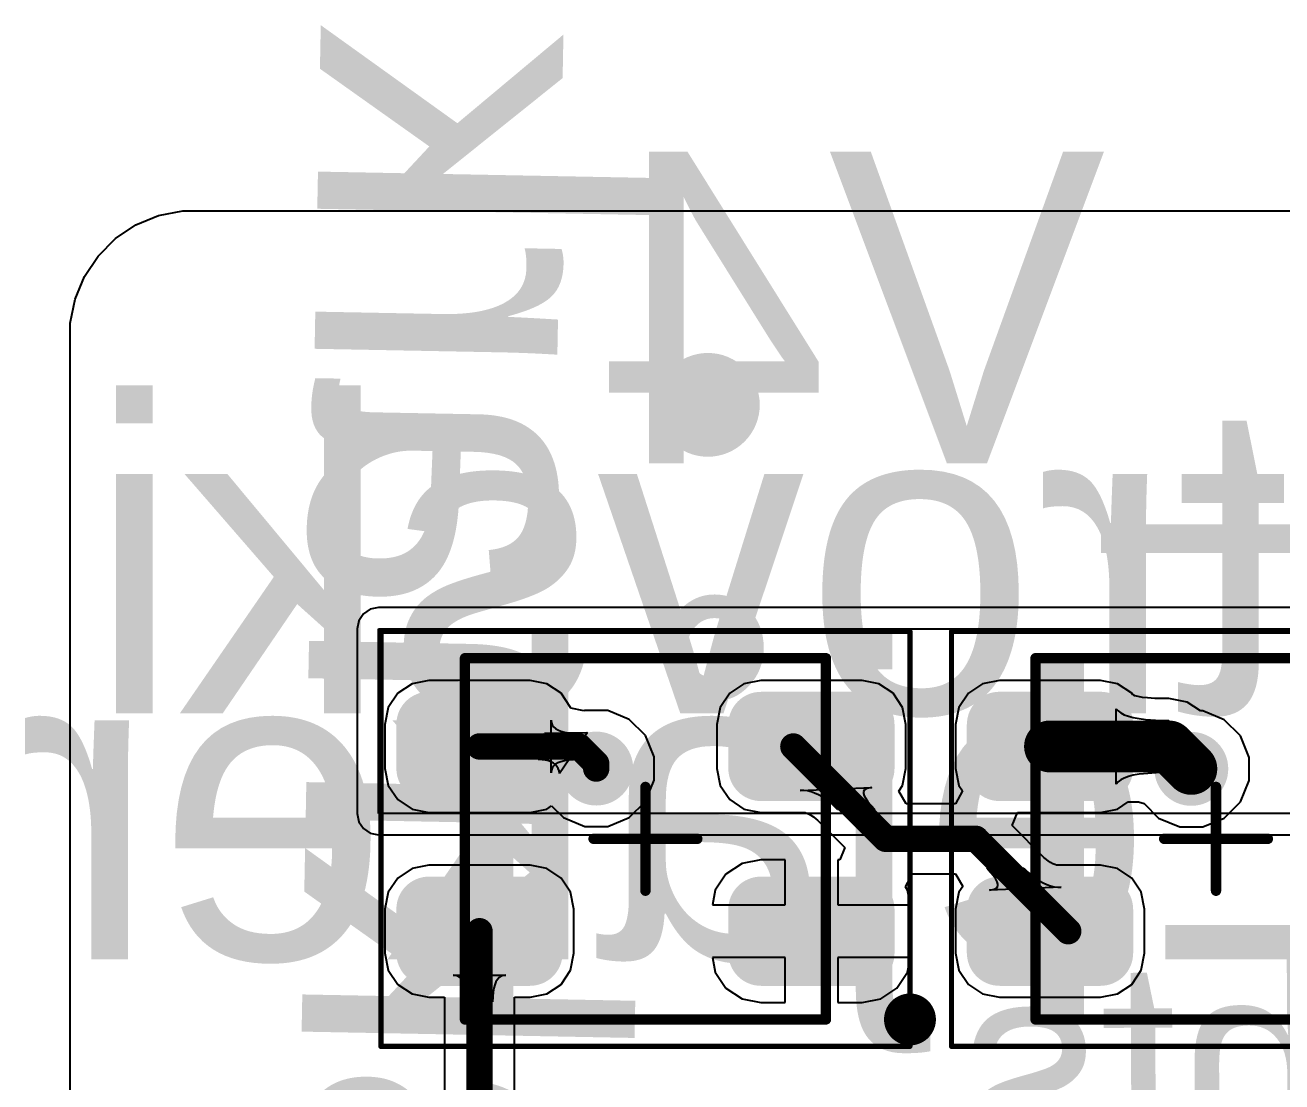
# Model space of a CAD drawing. Header units: millimetres. Extents: x 0 to 168, y 0 to 109.
# Drawn here: x 33.17 to 45.28, y 71.33 to 81.51 of the extents above; entities that cross this region are included whole.
import ezdxf

# ---------------------------------------------------------------- set-up
doc = ezdxf.new("R2010")
doc.units = ezdxf.units.MM
for name, color, linetype in [('BottomLayer', 5, 'Continuous'), ('BottomOverlay', 54, 'Continuous'), ('Mechanical13', 56, 'Continuous'), ('Mechanical15', 56, 'Continuous'), ('TopLayer', 1, 'Continuous'), ('TopOverlay', 2, 'Continuous'), ('TopPaste', 8, 'Continuous'), ('TopSolder', 216, 'Continuous'), ('ViaHoleLayer', 16, 'Continuous')]:
    doc.layers.add(name, color=color, linetype=linetype)
doc.styles.add('Comic Sans MS', font='comic.ttf', dxfattribs={"height": 0.2})

# ---------------------------------------------------------------- blocks, each defined once
blk = doc.blocks.new('WS2812B_M____45')
at = {"layer": 'Mechanical13'}
blk.add_hatch(color=56, dxfattribs=at).paths.add_polyline_path([(-1.74, -1.74), (-1.272, -1.74), (-1.272, 1.74), (-1.74, 1.74)])
at = {"layer": 'TopLayer'}
h = blk.add_hatch(color=1, dxfattribs=at)
edge = h.paths.add_edge_path()
edge.add_arc((-2.087, 0.678), 0.213, 180, 270)
edge.add_line((-2.087, 0.465), (-1.113, 0.465))
edge.add_arc((-1.113, 0.678), 0.213, 270, 360)
edge.add_line((-0.9, 0.678), (-0.9, 1.103))
edge.add_arc((-1.113, 1.103), 0.213, 0, 90)
edge.add_line((-1.113, 1.315), (-2.087, 1.315))
edge.add_arc((-2.087, 1.103), 0.213, 90, 180)
edge.add_line((-2.3, 1.103), (-2.3, 0.678))
h = blk.add_hatch(color=1, dxfattribs=at)
edge = h.paths.add_edge_path()
edge.add_arc((1.113, 0.678), 0.213, 180, 270)
edge.add_line((1.113, 0.465), (2.087, 0.465))
edge.add_arc((2.087, 0.678), 0.213, 270, 360)
edge.add_line((2.3, 0.678), (2.3, 1.102))
edge.add_arc((2.087, 1.102), 0.213, 0, 90)
edge.add_line((2.087, 1.315), (1.113, 1.315))
edge.add_arc((1.113, 1.102), 0.213, 90, 180)
edge.add_line((0.9, 1.102), (0.9, 0.678))
h = blk.add_hatch(color=1, dxfattribs=at)
edge = h.paths.add_edge_path()
edge.add_arc((-2.087, -1.102), 0.213, 180, 270)
edge.add_line((-2.087, -1.315), (-1.113, -1.315))
edge.add_arc((-1.113, -1.102), 0.213, 270, 360)
edge.add_line((-0.9, -1.102), (-0.9, -0.678))
edge.add_arc((-1.113, -0.678), 0.213, 0, 90)
edge.add_line((-1.113, -0.465), (-2.087, -0.465))
edge.add_arc((-2.087, -0.678), 0.213, 90, 180)
edge.add_line((-2.3, -0.678), (-2.3, -1.102))
h = blk.add_hatch(color=1, dxfattribs=at)
edge = h.paths.add_edge_path()
edge.add_arc((1.113, -1.102), 0.213, 180, 270)
edge.add_line((1.113, -1.315), (2.087, -1.315))
edge.add_arc((2.087, -1.102), 0.213, 270, 360)
edge.add_line((2.3, -1.102), (2.3, -0.678))
edge.add_arc((2.087, -0.678), 0.213, 0, 90)
edge.add_line((2.087, -0.465), (1.113, -0.465))
edge.add_arc((1.113, -0.678), 0.213, 90, 180)
edge.add_line((0.9, -0.678), (0.9, -1.102))
at = {"layer": 'TopPaste'}
h = blk.add_hatch(color=8, dxfattribs=at)
edge = h.paths.add_edge_path()
edge.add_arc((-2.087, 0.678), 0.213, 180, 270)
edge.add_line((-2.087, 0.465), (-1.113, 0.465))
edge.add_arc((-1.113, 0.678), 0.213, 270, 360)
edge.add_line((-0.9, 0.678), (-0.9, 1.103))
edge.add_arc((-1.113, 1.103), 0.213, 0, 90)
edge.add_line((-1.113, 1.315), (-2.087, 1.315))
edge.add_arc((-2.087, 1.103), 0.213, 90, 180)
edge.add_line((-2.3, 1.103), (-2.3, 0.678))
h = blk.add_hatch(color=8, dxfattribs=at)
edge = h.paths.add_edge_path()
edge.add_arc((1.113, 0.678), 0.213, 180, 270)
edge.add_line((1.113, 0.465), (2.087, 0.465))
edge.add_arc((2.087, 0.678), 0.213, 270, 360)
edge.add_line((2.3, 0.678), (2.3, 1.102))
edge.add_arc((2.087, 1.102), 0.213, 0, 90)
edge.add_line((2.087, 1.315), (1.113, 1.315))
edge.add_arc((1.113, 1.102), 0.213, 90, 180)
edge.add_line((0.9, 1.102), (0.9, 0.678))
h = blk.add_hatch(color=8, dxfattribs=at)
edge = h.paths.add_edge_path()
edge.add_arc((-2.087, -1.102), 0.213, 180, 270)
edge.add_line((-2.087, -1.315), (-1.113, -1.315))
edge.add_arc((-1.113, -1.102), 0.213, 270, 360)
edge.add_line((-0.9, -1.102), (-0.9, -0.678))
edge.add_arc((-1.113, -0.678), 0.213, 0, 90)
edge.add_line((-1.113, -0.465), (-2.087, -0.465))
edge.add_arc((-2.087, -0.678), 0.213, 90, 180)
edge.add_line((-2.3, -0.678), (-2.3, -1.102))
h = blk.add_hatch(color=8, dxfattribs=at)
edge = h.paths.add_edge_path()
edge.add_arc((1.113, -1.102), 0.213, 180, 270)
edge.add_line((1.113, -1.315), (2.087, -1.315))
edge.add_arc((2.087, -1.102), 0.213, 270, 360)
edge.add_line((2.3, -1.102), (2.3, -0.678))
edge.add_arc((2.087, -0.678), 0.213, 0, 90)
edge.add_line((2.087, -0.465), (1.113, -0.465))
edge.add_arc((1.113, -0.678), 0.213, 90, 180)
edge.add_line((0.9, -0.678), (0.9, -1.102))
at = {"layer": 'TopSolder'}
h = blk.add_hatch(color=216, dxfattribs=at)
edge = h.paths.add_edge_path()
edge.add_arc((-2.087, 0.678), 0.314, 180, 270)
edge.add_line((-2.087, 0.363), (-1.113, 0.363))
edge.add_arc((-1.113, 0.678), 0.314, 270, 360)
edge.add_line((-0.798, 0.678), (-0.798, 1.103))
edge.add_arc((-1.113, 1.103), 0.314, 0, 90)
edge.add_line((-1.113, 1.417), (-2.087, 1.417))
edge.add_arc((-2.087, 1.103), 0.314, 90, 180)
edge.add_line((-2.402, 1.103), (-2.402, 0.678))
h = blk.add_hatch(color=216, dxfattribs=at)
edge = h.paths.add_edge_path()
edge.add_arc((1.113, 0.678), 0.314, 180, 270)
edge.add_line((1.113, 0.363), (2.087, 0.363))
edge.add_arc((2.087, 0.678), 0.314, 270, 360)
edge.add_line((2.402, 0.678), (2.402, 1.102))
edge.add_arc((2.087, 1.102), 0.314, 0, 90)
edge.add_line((2.087, 1.417), (1.113, 1.417))
edge.add_arc((1.113, 1.102), 0.314, 90, 180)
edge.add_line((0.798, 1.102), (0.798, 0.678))
h = blk.add_hatch(color=216, dxfattribs=at)
edge = h.paths.add_edge_path()
edge.add_arc((-2.087, -1.102), 0.314, 180, 270)
edge.add_line((-2.087, -1.417), (-1.113, -1.417))
edge.add_arc((-1.113, -1.102), 0.314, 270, 360)
edge.add_line((-0.798, -1.102), (-0.798, -0.678))
edge.add_arc((-1.113, -0.678), 0.314, 0, 90)
edge.add_line((-1.113, -0.363), (-2.087, -0.363))
edge.add_arc((-2.087, -0.678), 0.314, 90, 180)
edge.add_line((-2.402, -0.678), (-2.402, -1.102))
h = blk.add_hatch(color=216, dxfattribs=at)
edge = h.paths.add_edge_path()
edge.add_arc((1.113, -1.102), 0.314, 180, 270)
edge.add_line((1.113, -1.417), (2.087, -1.417))
edge.add_arc((2.087, -1.102), 0.314, 270, 360)
edge.add_line((2.402, -1.102), (2.402, -0.678))
edge.add_arc((2.087, -0.678), 0.314, 0, 90)
edge.add_line((2.087, -0.363), (1.113, -0.363))
edge.add_arc((1.113, -0.678), 0.314, 90, 180)
edge.add_line((0.798, -0.678), (0.798, -1.102))
at = {"layer": 'Mechanical13', "const_width": 0.1}
for points in [[(-1.74, -1.74), (-1.74, 1.74)], [(-1.74, 1.74), (1.74, 1.74)], [(1.74, -1.74), (1.74, 1.74)], [(-1.74, -1.74), (1.74, -1.74)]]:
    blk.add_lwpolyline(points, dxfattribs=at)
at = {"layer": 'Mechanical13', "const_width": 0.05}
for points in [[(-1.765, 1.74, 1), (-1.715, 1.74, 1)], [(-1.765, 1.74, 1), (-1.715, 1.74, 1)], [(1.715, 1.74, 1), (1.765, 1.74, 1)], [(1.715, 1.74, 1), (1.765, 1.74, 1)], [(-1.765, -1.74, 1), (-1.715, -1.74, 1)], [(-1.765, -1.74, 1), (-1.715, -1.74, 1)], [(1.715, -1.74, 1), (1.765, -1.74, 1)], [(1.715, -1.74, 1), (1.765, -1.74, 1)]]:
    blk.add_lwpolyline(points, format="xyb", close=True, dxfattribs=at)
at = {"layer": 'Mechanical15'}
for points, const_width in [([(-2.55, -2), (-2.55, 2)], 0.05), ([(-2.55, 2), (2.55, 2)], 0.05), ([(2.55, -2), (2.55, 2)], 0.05), ([(0, -0.5), (0, 0.5)], 0.1), ([(-0.5, 0), (0.5, 0)], 0.1), ([(-2.55, -2), (2.55, -2)], 0.05)]:
    blk.add_lwpolyline(points, dxfattribs=dict(at, const_width=const_width))
for points, const_width in [([(-2.562, 2, 1), (-2.538, 2, 1)], 0.025), ([(-2.562, 2, 1), (-2.538, 2, 1)], 0.025), ([(2.538, 2, 1), (2.562, 2, 1)], 0.025), ([(2.538, 2, 1), (2.562, 2, 1)], 0.025), ([(-0.025, 0.5, 1), (0.025, 0.5, 1)], 0.05), ([(-0.525, 0, 1), (-0.475, 0, 1)], 0.05), ([(0.475, 0, 1), (0.525, 0, 1)], 0.05), ([(-0.025, -0.5, 1), (0.025, -0.5, 1)], 0.05), ([(-2.562, -2, 1), (-2.538, -2, 1)], 0.025), ([(-2.562, -2, 1), (-2.538, -2, 1)], 0.025), ([(2.538, -2, 1), (2.562, -2, 1)], 0.025), ([(2.538, -2, 1), (2.562, -2, 1)], 0.025)]:
    blk.add_lwpolyline(points, format="xyb", close=True, dxfattribs=dict(at, const_width=const_width))
at = {"layer": 'TopOverlay'}
for points, const_width in [([(2.675, -1.74, 1), (2.425, -1.74, 1)], 0.25), ([(2.362, -1.74, 1), (2.487, -1.74, 1)], 0.125), ([(2.613, -1.74, 1), (2.738, -1.74, 1)], 0.125)]:
    blk.add_lwpolyline(points, format="xyb", close=True, dxfattribs=dict(at, const_width=const_width))
blk = doc.blocks.new('WS2812B_M____49')
at = {"layer": 'Mechanical13'}
blk.add_hatch(color=56, dxfattribs=at).paths.add_polyline_path([(-1.74, -1.74), (-1.272, -1.74), (-1.272, 1.74), (-1.74, 1.74)])
at = {"layer": 'TopLayer'}
h = blk.add_hatch(color=1, dxfattribs=at)
edge = h.paths.add_edge_path()
edge.add_arc((-2.087, 0.678), 0.213, 180, 270)
edge.add_line((-2.087, 0.465), (-1.113, 0.465))
edge.add_arc((-1.113, 0.678), 0.213, 270, 360)
edge.add_line((-0.9, 0.678), (-0.9, 1.103))
edge.add_arc((-1.113, 1.103), 0.213, 0, 90)
edge.add_line((-1.113, 1.315), (-2.087, 1.315))
edge.add_arc((-2.087, 1.103), 0.213, 90, 180)
edge.add_line((-2.3, 1.103), (-2.3, 0.678))
h = blk.add_hatch(color=1, dxfattribs=at)
edge = h.paths.add_edge_path()
edge.add_arc((1.113, 0.678), 0.213, 180, 270)
edge.add_line((1.113, 0.465), (2.087, 0.465))
edge.add_arc((2.087, 0.678), 0.213, 270, 360)
edge.add_line((2.3, 0.678), (2.3, 1.102))
edge.add_arc((2.087, 1.102), 0.213, 0, 90)
edge.add_line((2.087, 1.315), (1.113, 1.315))
edge.add_arc((1.113, 1.102), 0.213, 90, 180)
edge.add_line((0.9, 1.102), (0.9, 0.678))
h = blk.add_hatch(color=1, dxfattribs=at)
edge = h.paths.add_edge_path()
edge.add_arc((-2.087, -1.102), 0.213, 180, 270)
edge.add_line((-2.087, -1.315), (-1.113, -1.315))
edge.add_arc((-1.113, -1.102), 0.213, 270, 360)
edge.add_line((-0.9, -1.102), (-0.9, -0.678))
edge.add_arc((-1.113, -0.678), 0.213, 0, 90)
edge.add_line((-1.113, -0.465), (-2.087, -0.465))
edge.add_arc((-2.087, -0.678), 0.213, 90, 180)
edge.add_line((-2.3, -0.678), (-2.3, -1.102))
h = blk.add_hatch(color=1, dxfattribs=at)
edge = h.paths.add_edge_path()
edge.add_arc((1.113, -1.102), 0.213, 180, 270)
edge.add_line((1.113, -1.315), (2.087, -1.315))
edge.add_arc((2.087, -1.102), 0.213, 270, 360)
edge.add_line((2.3, -1.102), (2.3, -0.678))
edge.add_arc((2.087, -0.678), 0.213, 0, 90)
edge.add_line((2.087, -0.465), (1.113, -0.465))
edge.add_arc((1.113, -0.678), 0.213, 90, 180)
edge.add_line((0.9, -0.678), (0.9, -1.102))
at = {"layer": 'TopPaste'}
h = blk.add_hatch(color=8, dxfattribs=at)
edge = h.paths.add_edge_path()
edge.add_arc((-2.087, 0.678), 0.213, 180, 270)
edge.add_line((-2.087, 0.465), (-1.113, 0.465))
edge.add_arc((-1.113, 0.678), 0.213, 270, 360)
edge.add_line((-0.9, 0.678), (-0.9, 1.103))
edge.add_arc((-1.113, 1.103), 0.213, 0, 90)
edge.add_line((-1.113, 1.315), (-2.087, 1.315))
edge.add_arc((-2.087, 1.103), 0.213, 90, 180)
edge.add_line((-2.3, 1.103), (-2.3, 0.678))
h = blk.add_hatch(color=8, dxfattribs=at)
edge = h.paths.add_edge_path()
edge.add_arc((1.113, 0.678), 0.213, 180, 270)
edge.add_line((1.113, 0.465), (2.087, 0.465))
edge.add_arc((2.087, 0.678), 0.213, 270, 360)
edge.add_line((2.3, 0.678), (2.3, 1.102))
edge.add_arc((2.087, 1.102), 0.213, 0, 90)
edge.add_line((2.087, 1.315), (1.113, 1.315))
edge.add_arc((1.113, 1.102), 0.213, 90, 180)
edge.add_line((0.9, 1.102), (0.9, 0.678))
h = blk.add_hatch(color=8, dxfattribs=at)
edge = h.paths.add_edge_path()
edge.add_arc((-2.087, -1.102), 0.213, 180, 270)
edge.add_line((-2.087, -1.315), (-1.113, -1.315))
edge.add_arc((-1.113, -1.102), 0.213, 270, 360)
edge.add_line((-0.9, -1.102), (-0.9, -0.678))
edge.add_arc((-1.113, -0.678), 0.213, 0, 90)
edge.add_line((-1.113, -0.465), (-2.087, -0.465))
edge.add_arc((-2.087, -0.678), 0.213, 90, 180)
edge.add_line((-2.3, -0.678), (-2.3, -1.102))
h = blk.add_hatch(color=8, dxfattribs=at)
edge = h.paths.add_edge_path()
edge.add_arc((1.113, -1.102), 0.213, 180, 270)
edge.add_line((1.113, -1.315), (2.087, -1.315))
edge.add_arc((2.087, -1.102), 0.213, 270, 360)
edge.add_line((2.3, -1.102), (2.3, -0.678))
edge.add_arc((2.087, -0.678), 0.213, 0, 90)
edge.add_line((2.087, -0.465), (1.113, -0.465))
edge.add_arc((1.113, -0.678), 0.213, 90, 180)
edge.add_line((0.9, -0.678), (0.9, -1.102))
at = {"layer": 'TopSolder'}
h = blk.add_hatch(color=216, dxfattribs=at)
edge = h.paths.add_edge_path()
edge.add_arc((-2.087, 0.678), 0.314, 180, 270)
edge.add_line((-2.087, 0.363), (-1.113, 0.363))
edge.add_arc((-1.113, 0.678), 0.314, 270, 360)
edge.add_line((-0.798, 0.678), (-0.798, 1.103))
edge.add_arc((-1.113, 1.103), 0.314, 0, 90)
edge.add_line((-1.113, 1.417), (-2.087, 1.417))
edge.add_arc((-2.087, 1.103), 0.314, 90, 180)
edge.add_line((-2.402, 1.103), (-2.402, 0.678))
h = blk.add_hatch(color=216, dxfattribs=at)
edge = h.paths.add_edge_path()
edge.add_arc((1.113, 0.678), 0.314, 180, 270)
edge.add_line((1.113, 0.363), (2.087, 0.363))
edge.add_arc((2.087, 0.678), 0.314, 270, 360)
edge.add_line((2.402, 0.678), (2.402, 1.102))
edge.add_arc((2.087, 1.102), 0.314, 0, 90)
edge.add_line((2.087, 1.417), (1.113, 1.417))
edge.add_arc((1.113, 1.102), 0.314, 90, 180)
edge.add_line((0.798, 1.102), (0.798, 0.678))
h = blk.add_hatch(color=216, dxfattribs=at)
edge = h.paths.add_edge_path()
edge.add_arc((-2.087, -1.102), 0.314, 180, 270)
edge.add_line((-2.087, -1.417), (-1.113, -1.417))
edge.add_arc((-1.113, -1.102), 0.314, 270, 360)
edge.add_line((-0.798, -1.102), (-0.798, -0.678))
edge.add_arc((-1.113, -0.678), 0.314, 0, 90)
edge.add_line((-1.113, -0.363), (-2.087, -0.363))
edge.add_arc((-2.087, -0.678), 0.314, 90, 180)
edge.add_line((-2.402, -0.678), (-2.402, -1.102))
h = blk.add_hatch(color=216, dxfattribs=at)
edge = h.paths.add_edge_path()
edge.add_arc((1.113, -1.102), 0.314, 180, 270)
edge.add_line((1.113, -1.417), (2.087, -1.417))
edge.add_arc((2.087, -1.102), 0.314, 270, 360)
edge.add_line((2.402, -1.102), (2.402, -0.678))
edge.add_arc((2.087, -0.678), 0.314, 0, 90)
edge.add_line((2.087, -0.363), (1.113, -0.363))
edge.add_arc((1.113, -0.678), 0.314, 90, 180)
edge.add_line((0.798, -0.678), (0.798, -1.102))
at = {"layer": 'Mechanical13', "const_width": 0.1}
for points in [[(-1.74, -1.74), (-1.74, 1.74)], [(-1.74, 1.74), (1.74, 1.74)], [(1.74, -1.74), (1.74, 1.74)], [(-1.74, -1.74), (1.74, -1.74)]]:
    blk.add_lwpolyline(points, dxfattribs=at)
at = {"layer": 'Mechanical13', "const_width": 0.05}
for points in [[(-1.765, 1.74, 1), (-1.715, 1.74, 1)], [(-1.765, 1.74, 1), (-1.715, 1.74, 1)], [(1.715, 1.74, 1), (1.765, 1.74, 1)], [(1.715, 1.74, 1), (1.765, 1.74, 1)], [(-1.765, -1.74, 1), (-1.715, -1.74, 1)], [(-1.765, -1.74, 1), (-1.715, -1.74, 1)], [(1.715, -1.74, 1), (1.765, -1.74, 1)], [(1.715, -1.74, 1), (1.765, -1.74, 1)]]:
    blk.add_lwpolyline(points, format="xyb", close=True, dxfattribs=at)
at = {"layer": 'Mechanical15'}
for points, const_width in [([(-2.55, -2), (-2.55, 2)], 0.05), ([(-2.55, 2), (2.55, 2)], 0.05), ([(2.55, -2), (2.55, 2)], 0.05), ([(0, -0.5), (0, 0.5)], 0.1), ([(-0.5, 0), (0.5, 0)], 0.1), ([(-2.55, -2), (2.55, -2)], 0.05)]:
    blk.add_lwpolyline(points, dxfattribs=dict(at, const_width=const_width))
for points, const_width in [([(-2.562, 2, 1), (-2.538, 2, 1)], 0.025), ([(-2.562, 2, 1), (-2.538, 2, 1)], 0.025), ([(2.538, 2, 1), (2.562, 2, 1)], 0.025), ([(2.538, 2, 1), (2.562, 2, 1)], 0.025), ([(-0.025, 0.5, 1), (0.025, 0.5, 1)], 0.05), ([(-0.525, 0, 1), (-0.475, 0, 1)], 0.05), ([(0.475, 0, 1), (0.525, 0, 1)], 0.05), ([(-0.025, -0.5, 1), (0.025, -0.5, 1)], 0.05), ([(-2.562, -2, 1), (-2.538, -2, 1)], 0.025), ([(-2.562, -2, 1), (-2.538, -2, 1)], 0.025), ([(2.538, -2, 1), (2.562, -2, 1)], 0.025), ([(2.538, -2, 1), (2.562, -2, 1)], 0.025)]:
    blk.add_lwpolyline(points, format="xyb", close=True, dxfattribs=dict(at, const_width=const_width))
at = {"layer": 'TopOverlay'}
for points, const_width in [([(2.675, -1.74, 1), (2.425, -1.74, 1)], 0.25), ([(2.362, -1.74, 1), (2.487, -1.74, 1)], 0.125), ([(2.613, -1.74, 1), (2.738, -1.74, 1)], 0.125)]:
    blk.add_lwpolyline(points, format="xyb", close=True, dxfattribs=dict(at, const_width=const_width))

msp = doc.modelspace()

# ---------------------------------------------------------------- hatches: boundary and pattern name
at = {"layer": 'BottomLayer'}
h = msp.add_hatch(color=5, dxfattribs=at)
edge = h.paths.add_edge_path()
edge.add_arc((39.751, 77.851), 0.5, 0, 360)
h = msp.add_hatch(color=5, dxfattribs=at)
edge = h.paths.add_edge_path()
edge.add_arc((38.675, 74.347), 0.356, 0, 360)
h = msp.add_hatch(color=5, dxfattribs=at)
edge = h.paths.add_edge_path()
edge.add_arc((44.411, 74.344), 0.356, 0, 360)
at = {"layer": 'TopLayer'}
h = msp.add_hatch(color=1, dxfattribs=at)
edge = h.paths.add_edge_path()
edge.add_arc((39.751, 77.851), 0.5, 0, 360)
h = msp.add_hatch(color=1, dxfattribs=at)
edge = h.paths.add_edge_path()
edge.add_arc((38.675, 74.347), 0.356, 0, 360)
h = msp.add_hatch(color=1, dxfattribs=at)
edge = h.paths.add_edge_path()
edge.add_arc((44.411, 74.344), 0.356, 0, 360)
at = {"layer": 'ViaHoleLayer'}
h = msp.add_hatch(color=16, dxfattribs=at)
edge = h.paths.add_edge_path()
edge.add_arc((39.751, 77.851), 0.25, 0, 360)
h = msp.add_hatch(color=16, dxfattribs=at)
edge = h.paths.add_edge_path()
edge.add_arc((38.675, 74.347), 0.2, 0, 360)
h = msp.add_hatch(color=16, dxfattribs=at)
edge = h.paths.add_edge_path()
edge.add_arc((44.411, 74.344), 0.2, 0, 360)

# ---------------------------------------------------------------- linework, layer by layer
at = {"layer": 'BottomLayer'}
for p, q in [((34.456, 79.675), (34.689, 79.721)), ((34.689, 79.721), (34.807, 79.721)), ((34.807, 79.721), (34.807, 79.721)), ((34.807, 79.721), (34.807, 79.721)), ((34.807, 79.721), (102.807, 79.721)), ((34.238, 79.584), (34.456, 79.675)), ((34.041, 79.453), (34.238, 79.584)), ((33.873, 79.285), (34.041, 79.453)), ((33.742, 79.088), (33.873, 79.285)), ((33.651, 78.87), (33.742, 79.088)), ((33.605, 78.637), (33.651, 78.87)), ((33.605, 78.519), (33.605, 78.637)), ((33.605, 65.425), (33.605, 78.519)), ((33.605, 78.519), (33.605, 78.519)), ((33.605, 78.519), (33.605, 78.519)), ((36.43, 75.838), (36.385, 75.771)), ((36.497, 75.883), (36.43, 75.838)), ((36.576, 75.899), (36.497, 75.883)), ((73.025, 75.899), (36.576, 75.899)), ((36.385, 75.771), (36.369, 75.692)), ((36.369, 75.692), (36.369, 73.914)), ((36.576, 73.914), (36.576, 75.692)), ((36.576, 75.692), (73.025, 75.692)), ((36.369, 73.914), (36.385, 73.835)), ((73.025, 73.914), (36.576, 73.914)), ((36.385, 73.835), (36.43, 73.768)), ((36.43, 73.768), (36.497, 73.723)), ((36.497, 73.723), (36.576, 73.707)), ((36.576, 73.707), (71.687, 73.707))]:
    msp.add_line(p, q, dxfattribs=at)
at = {"layer": 'TopLayer'}
for p, q in [((34.456, 79.675), (34.689, 79.721)), ((34.689, 79.721), (34.807, 79.721)), ((34.807, 79.721), (34.807, 79.721)), ((34.807, 79.721), (34.807, 79.721)), ((34.807, 79.721), (86.308, 79.721)), ((34.238, 79.584), (34.456, 79.675)), ((34.041, 79.453), (34.238, 79.584)), ((33.873, 79.285), (34.041, 79.453)), ((33.742, 79.088), (33.873, 79.285)), ((33.651, 78.87), (33.742, 79.088)), ((33.605, 78.637), (33.651, 78.87)), ((33.605, 78.519), (33.605, 78.637)), ((33.605, 65.425), (33.605, 78.519)), ((33.605, 78.519), (33.605, 78.519)), ((33.605, 78.519), (33.605, 78.519)), ((36.899, 75.164), (36.762, 75.072)), ((37.062, 75.196), (36.899, 75.164)), ((38.037, 75.196), (37.062, 75.196)), ((38.199, 75.164), (38.037, 75.196)), ((38.336, 75.072), (38.199, 75.164)), ((40.099, 75.164), (39.962, 75.072)), ((40.262, 75.196), (40.099, 75.164)), ((41.237, 75.196), (40.262, 75.196)), ((41.399, 75.164), (41.237, 75.196)), ((41.536, 75.072), (41.399, 75.164)), ((42.399, 75.164), (42.262, 75.072)), ((42.562, 75.196), (42.399, 75.164)), ((43.537, 75.196), (42.562, 75.196)), ((43.699, 75.164), (43.537, 75.196)), ((43.836, 75.072), (43.699, 75.164)), ((36.762, 75.072), (36.67, 74.935)), ((38.428, 74.935), (38.336, 75.072)), ((39.962, 75.072), (39.87, 74.935)), ((41.628, 74.935), (41.536, 75.072)), ((42.262, 75.072), (42.17, 74.935)), ((43.847, 75.057), (43.836, 75.072)), ((43.849, 75.056), (43.847, 75.057)), ((43.868, 75.049), (43.849, 75.056)), ((43.898, 75.041), (43.868, 75.049)), ((43.939, 75.033), (43.898, 75.041)), ((43.988, 75.027), (43.939, 75.033)), ((44.059, 75.022), (43.988, 75.027)), ((44.195, 75.022), (44.059, 75.022)), ((44.372, 74.987), (44.195, 75.022)), ((44.195, 75.022), (44.195, 75.022)), ((36.67, 74.935), (36.638, 74.773)), ((38.429, 74.929), (38.428, 74.935)), ((38.556, 74.903), (38.429, 74.929)), ((38.564, 74.906), (38.556, 74.903)), ((38.786, 74.906), (38.564, 74.906)), ((38.991, 74.821), (38.786, 74.906)), ((39.87, 74.935), (39.838, 74.772)), ((41.66, 74.772), (41.628, 74.935)), ((42.17, 74.935), (42.138, 74.773)), ((43.688, 74.197), (43.688, 74.924)), ((43.688, 74.924), (43.706, 74.902)), ((43.706, 74.902), (43.732, 74.883)), ((43.732, 74.883), (43.765, 74.866)), ((44.498, 74.903), (44.372, 74.987)), ((44.522, 74.903), (44.498, 74.903)), ((44.728, 74.818), (44.522, 74.903)), ((36.638, 74.773), (36.638, 74.348)), ((38.239, 74.307), (38.239, 74.813)), ((38.239, 74.813), (38.242, 74.789)), ((38.242, 74.789), (38.249, 74.768)), ((38.249, 74.768), (38.263, 74.749)), ((38.263, 74.749), (38.281, 74.733)), ((39.149, 74.664), (38.991, 74.821)), ((39.838, 74.772), (39.838, 74.347)), ((41.66, 74.347), (41.66, 74.772)), ((42.138, 74.773), (42.138, 74.348)), ((43.765, 74.866), (43.805, 74.851)), ((43.805, 74.851), (43.852, 74.838)), ((43.852, 74.838), (43.907, 74.828)), ((43.907, 74.828), (43.968, 74.82)), ((43.968, 74.82), (44.113, 74.811)), ((44.113, 74.811), (44.195, 74.81)), ((44.195, 74.81), (44.195, 74.31)), ((44.885, 74.661), (44.728, 74.818)), ((38.116, 74.433), (38.176, 74.687)), ((38.176, 74.687), (38.589, 74.693)), ((38.281, 74.733), (38.305, 74.719)), ((38.305, 74.719), (38.334, 74.707)), ((38.589, 74.693), (38.322, 74.3)), ((38.334, 74.707), (38.369, 74.698)), ((38.369, 74.698), (38.409, 74.692)), ((38.409, 74.692), (38.454, 74.688)), ((38.454, 74.688), (38.504, 74.687)), ((38.504, 74.687), (38.504, 74.433)), ((39.234, 74.459), (39.149, 74.664)), ((44.97, 74.455), (44.885, 74.661)), ((38.152, 74.432), (38.116, 74.433)), ((38.185, 74.428), (38.152, 74.432)), ((38.214, 74.421), (38.185, 74.428)), ((38.24, 74.412), (38.214, 74.421)), ((38.262, 74.4), (38.24, 74.412)), ((38.281, 74.385), (38.262, 74.4)), ((38.281, 74.388), (38.263, 74.371)), ((38.305, 74.401), (38.281, 74.388)), ((38.296, 74.368), (38.281, 74.385)), ((38.334, 74.413), (38.305, 74.401)), ((38.369, 74.422), (38.334, 74.413)), ((38.409, 74.428), (38.369, 74.422)), ((38.454, 74.432), (38.409, 74.428)), ((38.504, 74.433), (38.454, 74.432)), ((39.234, 74.236), (39.234, 74.459)), ((44.97, 74.233), (44.97, 74.455)), ((36.638, 74.348), (36.67, 74.185)), ((38.242, 74.331), (38.239, 74.307)), ((38.249, 74.352), (38.242, 74.331)), ((38.263, 74.371), (38.249, 74.352)), ((38.308, 74.348), (38.296, 74.368)), ((38.317, 74.325), (38.308, 74.348)), ((38.322, 74.3), (38.317, 74.325)), ((39.838, 74.347), (39.87, 74.185)), ((41.628, 74.185), (41.66, 74.347)), ((42.138, 74.348), (42.17, 74.185)), ((43.805, 74.269), (43.765, 74.254)), ((43.852, 74.282), (43.805, 74.269)), ((43.907, 74.292), (43.852, 74.282)), ((44.113, 74.309), (43.907, 74.292)), ((44.195, 74.31), (44.113, 74.309)), ((36.67, 74.185), (36.762, 74.048)), ((39.149, 74.031), (39.234, 74.236)), ((39.87, 74.185), (39.962, 74.048)), ((40.641, 74.137), (41.331, 74.163)), ((41.261, 74.141), (41.252, 74.126)), ((41.277, 74.152), (41.261, 74.141)), ((41.3, 74.159), (41.277, 74.152)), ((41.331, 74.163), (41.3, 74.159)), ((41.59, 74.128), (41.628, 74.185)), ((42.17, 74.185), (42.205, 74.134)), ((43.706, 74.218), (43.688, 74.197)), ((43.732, 74.237), (43.706, 74.218)), ((43.765, 74.254), (43.732, 74.237)), ((44.885, 74.028), (44.97, 74.233)), ((36.762, 74.048), (36.899, 73.956)), ((38.991, 73.874), (39.149, 74.031)), ((39.962, 74.048), (40.099, 73.956)), ((40.675, 74.136), (40.641, 74.137)), ((40.71, 74.132), (40.675, 74.136)), ((40.745, 74.123), (40.71, 74.132)), ((40.78, 74.111), (40.745, 74.123)), ((40.816, 74.094), (40.78, 74.111)), ((40.852, 74.074), (40.816, 74.094)), ((40.888, 74.05), (40.852, 74.074)), ((40.925, 74.022), (40.888, 74.05)), ((40.962, 73.99), (40.925, 74.022)), ((41.252, 74.126), (41.251, 74.107)), ((41.251, 74.107), (41.258, 74.085)), ((41.258, 74.085), (41.272, 74.058)), ((41.272, 74.058), (41.294, 74.027)), ((41.294, 74.027), (41.323, 73.993)), ((41.661, 74.007), (41.59, 74.128)), ((42.205, 74.134), (42.137, 74.007)), ((43.699, 73.956), (43.801, 74.025)), ((43.801, 74.025), (43.902, 74.027)), ((43.902, 74.027), (43.956, 74.01)), ((44.728, 73.87), (44.885, 74.028)), ((36.899, 73.956), (37.062, 73.924)), ((37.062, 73.924), (38.037, 73.924)), ((38.037, 73.924), (38.199, 73.956)), ((38.199, 73.956), (38.245, 73.987)), ((38.245, 73.987), (38.358, 73.874)), ((40.099, 73.956), (40.262, 73.924)), ((40.262, 73.924), (40.688, 73.924)), ((40.688, 73.924), (40.703, 73.918)), ((40.703, 73.918), (40.722, 73.91)), ((40.722, 73.91), (40.744, 73.897)), ((41, 73.954), (40.962, 73.99)), ((41.359, 73.954), (41, 73.954)), ((41.323, 73.993), (41.359, 73.954)), ((42.137, 74.007), (41.661, 74.007)), ((42.683, 73.797), (42.736, 73.924)), ((42.736, 73.924), (43.537, 73.924)), ((43.537, 73.924), (43.699, 73.956)), ((43.956, 74.01), (44.095, 73.87)), ((38.358, 73.874), (38.564, 73.789)), ((38.564, 73.789), (38.786, 73.789)), ((38.786, 73.789), (38.991, 73.874)), ((40.744, 73.897), (40.768, 73.881)), ((40.768, 73.881), (40.795, 73.861)), ((40.795, 73.861), (40.809, 73.849)), ((40.809, 73.849), (41.072, 73.585)), ((42.989, 73.491), (42.683, 73.797)), ((44.095, 73.87), (44.3, 73.785)), ((44.3, 73.785), (44.522, 73.785)), ((44.522, 73.785), (44.728, 73.87)), ((41.072, 73.585), (41.024, 73.468)), ((37.062, 73.416), (36.899, 73.384)), ((38.037, 73.416), (37.062, 73.416)), ((38.199, 73.384), (38.037, 73.416)), ((40.08, 73.432), (39.925, 73.329)), ((40.262, 73.468), (40.08, 73.432)), ((40.495, 73.468), (40.262, 73.468)), ((40.495, 73.034), (40.495, 73.468)), ((41.024, 73.468), (41.003, 73.468)), ((41.003, 73.468), (41.003, 73.034)), ((43.003, 73.479), (42.989, 73.491)), ((43.03, 73.459), (43.003, 73.479)), ((43.054, 73.443), (43.03, 73.459)), ((43.076, 73.43), (43.054, 73.443)), ((43.095, 73.422), (43.076, 73.43)), ((43.11, 73.416), (43.095, 73.422)), ((43.537, 73.416), (43.11, 73.416)), ((43.699, 73.384), (43.537, 73.416)), ((36.762, 73.292), (36.67, 73.155)), ((36.899, 73.384), (36.762, 73.292)), ((38.336, 73.292), (38.199, 73.384)), ((38.428, 73.155), (38.336, 73.292)), ((39.925, 73.329), (39.822, 73.174)), ((41.655, 73.206), (41.723, 73.333)), ((41.723, 73.333), (42.137, 73.333)), ((42.137, 73.333), (42.208, 73.212)), ((42.439, 73.386), (42.798, 73.386)), ((42.475, 73.347), (42.439, 73.386)), ((42.504, 73.313), (42.475, 73.347)), ((42.526, 73.282), (42.504, 73.313)), ((42.798, 73.386), (42.836, 73.35)), ((42.836, 73.35), (42.873, 73.318)), ((42.873, 73.318), (42.91, 73.29)), ((43.836, 73.292), (43.699, 73.384)), ((43.928, 73.155), (43.836, 73.292)), ((39.822, 73.174), (39.794, 73.034)), ((41.676, 73.174), (41.655, 73.206)), ((41.704, 73.034), (41.676, 73.174)), ((42.208, 73.212), (42.17, 73.155)), ((43.157, 73.203), (42.467, 73.177)), ((42.467, 73.177), (42.498, 73.181)), ((42.498, 73.181), (42.521, 73.188)), ((42.521, 73.188), (42.537, 73.199)), ((42.54, 73.255), (42.526, 73.282)), ((42.537, 73.199), (42.546, 73.214)), ((42.547, 73.233), (42.54, 73.255)), ((42.546, 73.214), (42.547, 73.233)), ((42.91, 73.29), (42.946, 73.266)), ((42.946, 73.266), (42.982, 73.245)), ((42.982, 73.245), (43.018, 73.229)), ((43.018, 73.229), (43.053, 73.217)), ((43.053, 73.217), (43.088, 73.208)), ((43.088, 73.208), (43.123, 73.204)), ((43.123, 73.204), (43.157, 73.203)), ((36.67, 73.155), (36.638, 72.992)), ((38.46, 72.992), (38.428, 73.155)), ((42.17, 73.155), (42.138, 72.992)), ((43.96, 72.992), (43.928, 73.155)), ((36.638, 72.992), (36.638, 72.567)), ((38.46, 72.567), (38.46, 72.992)), ((39.794, 73.034), (40.495, 73.034)), ((41.003, 73.034), (41.704, 73.034)), ((42.138, 72.992), (42.138, 72.567)), ((43.96, 72.567), (43.96, 72.992)), ((36.638, 72.567), (36.67, 72.405)), ((38.428, 72.405), (38.46, 72.567)), ((42.138, 72.567), (42.17, 72.405)), ((43.928, 72.405), (43.96, 72.567)), ((40.495, 72.526), (39.794, 72.526)), ((39.794, 72.526), (39.822, 72.385)), ((40.495, 72.092), (40.495, 72.526)), ((41.704, 72.526), (41.003, 72.526)), ((41.003, 72.526), (41.003, 72.092)), ((41.676, 72.385), (41.704, 72.526)), ((36.67, 72.405), (36.762, 72.268)), ((37.319, 72.354), (37.295, 72.357)), ((37.295, 72.357), (37.803, 72.357)), ((37.341, 72.347), (37.319, 72.354)), ((37.36, 72.334), (37.341, 72.347)), ((37.376, 72.316), (37.36, 72.334)), ((37.738, 72.334), (37.722, 72.316)), ((37.757, 72.347), (37.738, 72.334)), ((37.779, 72.354), (37.757, 72.347)), ((37.803, 72.357), (37.779, 72.354)), ((38.336, 72.268), (38.428, 72.405)), ((39.822, 72.385), (39.925, 72.231)), ((41.573, 72.231), (41.676, 72.385)), ((42.17, 72.405), (42.262, 72.268)), ((43.836, 72.268), (43.928, 72.405)), ((36.762, 72.268), (36.899, 72.176)), ((37.39, 72.293), (37.376, 72.316)), ((37.402, 72.264), (37.39, 72.293)), ((37.411, 72.231), (37.402, 72.264)), ((37.417, 72.192), (37.411, 72.231)), ((37.687, 72.231), (37.681, 72.192)), ((37.696, 72.264), (37.687, 72.231)), ((37.708, 72.293), (37.696, 72.264)), ((37.722, 72.316), (37.708, 72.293)), ((38.199, 72.176), (38.336, 72.268)), ((39.925, 72.231), (40.08, 72.128)), ((41.419, 72.128), (41.573, 72.231)), ((42.262, 72.268), (42.399, 72.176)), ((43.699, 72.176), (43.836, 72.268)), ((36.899, 72.176), (37.062, 72.144)), ((37.062, 72.144), (37.212, 72.144)), ((37.212, 72.144), (37.212, 70.599)), ((37.421, 72.149), (37.417, 72.192)), ((37.422, 72.1), (37.421, 72.149)), ((37.676, 72.1), (37.422, 72.1)), ((37.677, 72.149), (37.676, 72.1)), ((37.681, 72.192), (37.677, 72.149)), ((37.886, 70.739), (37.886, 72.144)), ((37.886, 72.144), (38.037, 72.144)), ((38.037, 72.144), (38.199, 72.176)), ((40.08, 72.128), (40.262, 72.092)), ((40.262, 72.092), (40.495, 72.092)), ((41.003, 72.092), (41.237, 72.092)), ((41.237, 72.092), (41.419, 72.128)), ((42.399, 72.176), (42.562, 72.144)), ((42.562, 72.144), (43.537, 72.144)), ((43.537, 72.144), (43.699, 72.176))]:
    msp.add_line(p, q, dxfattribs=at)
for points, const_width in [([(43.049, 74.56), (44.195, 74.56)], 0.5), ([(44.195, 74.56), (44.411, 74.344)], 0.5), ([(37.549, 74.56), (38.509, 74.56)], 0.254), ([(38.509, 74.56), (38.675, 74.394)], 0.254), ([(40.574, 74.56), (41.464, 73.67)], 0.254), ([(38.675, 74.347), (38.675, 74.394)], 0.254), ([(41.464, 73.67), (42.334, 73.67)], 0.254), ([(42.334, 73.67), (43.224, 72.78)], 0.254), ([(37.549, 70.599), (37.549, 72.78)], 0.254)]:
    msp.add_lwpolyline(points, dxfattribs=dict(at, const_width=const_width))
for points, const_width in [([(42.924, 74.56, 1), (43.174, 74.56, 1)], 0.25), ([(44.07, 74.56, 1), (44.32, 74.56, 1)], 0.25), ([(44.07, 74.56, 1), (44.32, 74.56, 1)], 0.25), ([(37.486, 74.56, 1), (37.613, 74.56, 1)], 0.127), ([(38.445, 74.56, 1), (38.572, 74.56, 1)], 0.127), ([(38.445, 74.56, 1), (38.572, 74.56, 1)], 0.127), ([(40.511, 74.56, 1), (40.638, 74.56, 1)], 0.127), ([(38.611, 74.394, 1), (38.738, 74.394, 1)], 0.127), ([(38.611, 74.394, 1), (38.738, 74.394, 1)], 0.127), ([(44.286, 74.344, 1), (44.536, 74.344, 1)], 0.25), ([(38.611, 74.347, 1), (38.738, 74.347, 1)], 0.127), ([(41.401, 73.67, 1), (41.528, 73.67, 1)], 0.127), ([(41.401, 73.67, 1), (41.528, 73.67, 1)], 0.127), ([(42.271, 73.67, 1), (42.398, 73.67, 1)], 0.127), ([(42.271, 73.67, 1), (42.398, 73.67, 1)], 0.127), ([(37.486, 72.78, 1), (37.613, 72.78, 1)], 0.127), ([(43.161, 72.78, 1), (43.288, 72.78, 1)], 0.127)]:
    msp.add_lwpolyline(points, format="xyb", close=True, dxfattribs=dict(at, const_width=const_width))

# ---------------------------------------------------------------- block references
at = {"rotation": 360}
for name, p in [('WS2812B_M____49', (39.149, 73.67)), ('WS2812B_M____45', (44.649, 73.67))]:
    msp.add_blockref(name, p, dxfattribs=at)

# ---------------------------------------------------------------- texts
at = {"layer": 'BottomOverlay', "style": 'Comic Sans MS', "text_generation_flag": 2}
for s, height, rotation, p in [('alkohol != dödsknark', 3.048, 268.9088, (35.305, 44.011)), ('copypasta rights', 2, 0.2744, (61.668, 70.585))]:
    msp.add_text(s, height=height, rotation=rotation, dxfattribs=at).set_placement(p)
for s, p in [('Kretsn_Brillz_V4', (68.334, 77.289)), ('Theofil E. Petrovski', (68.334, 74.88)), ('LEDs: Albin Lejåker', (68.334, 72.509))]:
    msp.add_text(s, height=3, dxfattribs=at).set_placement(p)

doc.saveas('drawing.dxf')
